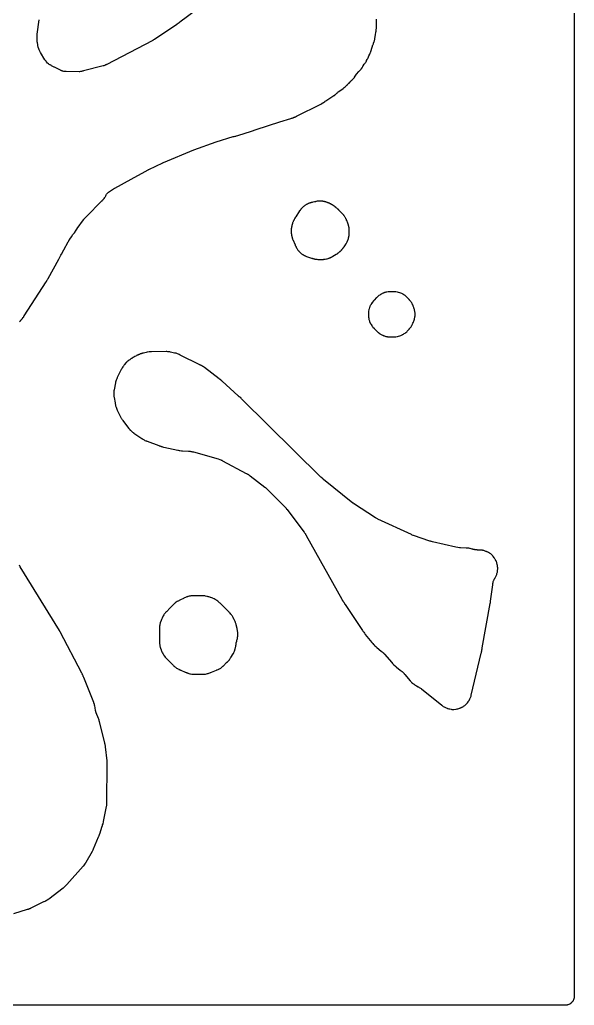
# Model space of a CAD drawing. Header units: millimetres. Extents: x 0 to 300, y 0 to 300.
# Drawn here: x 225 to 300.1, y -0.1 to 133.3 of the extents above; entities that cross this region are included whole.
import ezdxf

# ---------------------------------------------------------------- set-up
doc = ezdxf.new("R2010")
doc.units = ezdxf.units.MM
doc.layers.add('CUT', color=7, linetype='CONTINUOUS')

msp = doc.modelspace()

# ---------------------------------------------------------------- linework, layer by layer
at = {"layer": 'CUT'}
for points in [[(300.08, 298.84), (300.08, 1.15), (300.08, 1.14), (300.07, 1.01), (300.07, 0.99), (300.06, 0.97), (300.05, 0.91), (300.05, 0.89), (300.05, 0.88), (300.04, 0.83), (300.03, 0.8), (300.03, 0.79), (300.02, 0.78), (299.98, 0.67), (299.93, 0.56), (299.92, 0.54), (299.88, 0.46), (299.87, 0.46), (299.83, 0.41), (299.82, 0.39), (299.81, 0.37), (299.8, 0.36), (299.77, 0.33), (299.72, 0.28), (299.67, 0.23), (299.64, 0.2), (299.63, 0.19), (299.61, 0.18), (299.59, 0.17), (299.54, 0.13), (299.54, 0.12), (299.46, 0.08), (299.44, 0.07), (299.33, 0.02), (299.22, -0.02), (299.21, -0.03), (299.2, -0.03), (299.17, -0.04), (299.12, -0.05), (299.11, -0.05), (299.09, -0.05), (299.03, -0.06), (299.01, -0.07), (298.99, -0.07), (298.86, -0.08), (298.85, -0.08), (1.15, -0.08)], [(250.17, 135.56), (246.71, 132.96), (246.61, 132.89), (246.59, 132.87), (246.55, 132.84), (246.54, 132.83), (246.51, 132.81), (246.48, 132.79), (246.47, 132.79), (246.36, 132.71), (246.3, 132.66), (243.28, 130.63), (243.15, 130.56), (243.11, 130.53), (243.07, 130.51), (243.05, 130.5), (242.94, 130.44), (242.94, 130.43), (236.81, 127.24), (236.78, 127.22), (236.74, 127.2), (236.71, 127.19), (236.54, 127.11), (236.49, 127.09), (236.43, 127.07), (236.32, 127.04), (236.31, 127.04), (233.66, 126.36), (233.58, 126.34), (233.56, 126.34), (233.49, 126.32), (233.38, 126.29), (233.26, 126.27), (233.12, 126.26), (233.1, 126.26), (231.33, 126.27), (231.32, 126.27), (231.29, 126.27), (231.27, 126.27), (231.15, 126.28), (231.14, 126.28), (231.12, 126.28), (231.05, 126.29), (231.03, 126.29), (231, 126.3), (230.99, 126.3), (230.89, 126.32), (230.86, 126.33), (230.85, 126.33), (230.84, 126.34), (230.83, 126.34), (230.82, 126.34), (230.79, 126.35), (230.77, 126.36), (230.75, 126.37), (230.72, 126.38), (230.71, 126.38), (230.67, 126.4), (230.64, 126.41), (230.61, 126.43), (230.56, 126.45), (230.55, 126.46), (229.74, 126.87), (229.71, 126.88), (229.6, 126.94), (229.35, 127.07), (229.32, 127.09), (229.28, 127.12), (229.23, 127.14), (229.15, 127.19), (229.1, 127.21), (229.03, 127.25), (228.92, 127.33), (228.8, 127.43), (228.8, 127.44), (228.67, 127.59), (228.66, 127.6), (228.63, 127.64), (228.62, 127.65), (228.61, 127.67), (228.44, 127.89), (227.87, 128.84), (227.85, 128.88), (227.82, 128.93), (227.82, 128.94), (227.77, 129.02), (227.71, 129.12), (227.67, 129.23), (227.62, 129.35), (227.61, 129.38), (227.57, 129.45), (227.57, 129.46), (227.57, 129.47), (227.56, 129.49), (227.56, 129.5), (227.54, 129.55), (227.54, 129.56), (227.54, 129.57), (227.53, 129.62), (227.5, 129.72), (227.49, 129.73), (227.49, 129.74), (227.47, 129.9), (227.43, 130.2), (227.43, 130.23), (227.41, 130.28), (227.41, 130.29), (227.41, 130.3), (227.41, 130.31), (227.4, 130.5), (227.4, 130.54), (227.4, 130.56), (227.4, 130.57), (227.41, 131.16), (227.41, 131.18), (227.41, 131.2), (227.41, 131.22), (227.41, 131.24), (227.41, 131.26), (227.42, 131.32), (227.68, 133.3)], [(224.99, 92.39), (225.09, 92.51), (225.11, 92.53), (225.12, 92.54), (225.13, 92.55), (225.17, 92.6), (225.18, 92.61), (225.19, 92.62), (225.2, 92.63), (225.21, 92.65), (225.22, 92.65), (225.23, 92.67), (225.24, 92.68), (225.25, 92.69), (225.27, 92.71), (225.28, 92.73), (225.31, 92.76), (225.35, 92.8), (225.42, 92.89), (225.42, 92.9), (225.42, 92.91), (225.43, 92.92), (225.44, 92.93), (225.45, 92.93), (225.46, 92.95), (225.47, 92.97), (225.48, 92.98), (225.49, 92.99), (225.5, 93.01), (225.51, 93.02), (225.51, 93.03), (225.53, 93.05), (225.58, 93.11), (225.58, 93.12), (225.59, 93.14), (225.6, 93.15), (225.61, 93.17), (225.63, 93.2), (225.64, 93.21), (225.64, 93.22), (225.65, 93.24), (228.61, 97.81), (228.62, 97.82), (228.63, 97.83), (228.65, 97.86), (228.7, 97.94), (228.73, 98), (228.75, 98.04), (228.77, 98.07), (228.81, 98.14), (228.82, 98.16), (228.83, 98.17), (228.85, 98.21), (228.88, 98.26), (230.33, 100.91), (230.62, 101.45), (230.69, 101.58), (231.01, 102.17), (231.6, 103.24), (231.62, 103.27), (231.64, 103.3), (231.66, 103.34), (231.67, 103.36), (231.68, 103.37), (231.68, 103.38), (231.69, 103.39), (231.7, 103.41), (231.71, 103.42), (231.72, 103.43), (231.72, 103.44), (231.73, 103.45), (231.73, 103.46), (231.73, 103.47), (231.75, 103.5), (231.76, 103.51), (231.76, 103.52), (231.77, 103.53), (231.78, 103.54), (231.79, 103.55), (231.79, 103.56), (231.8, 103.56), (231.8, 103.57), (231.8, 103.58), (231.81, 103.59), (231.83, 103.62), (232.04, 103.92), (232.25, 104.21), (232.44, 104.47), (232.68, 104.81), (232.77, 104.94), (232.78, 104.95), (232.79, 104.97), (232.8, 104.99), (232.82, 105.02), (232.83, 105.03), (233.69, 106.23), (233.71, 106.26), (233.71, 106.27), (233.71, 106.28), (233.72, 106.29), (233.76, 106.33), (233.77, 106.35), (233.78, 106.36), (233.82, 106.4), (233.83, 106.42), (233.84, 106.43), (233.86, 106.45), (233.88, 106.48), (233.93, 106.53), (233.94, 106.54), (233.98, 106.59), (234.01, 106.63), (236.15, 108.77), (236.18, 108.8), (236.19, 108.81), (236.22, 108.84), (236.23, 108.85), (236.24, 108.86), (236.24, 108.87), (236.26, 108.89), (236.28, 108.91), (236.3, 108.93), (236.31, 108.94), (236.34, 108.97), (236.34, 108.98), (236.35, 108.99), (236.4, 109.04), (236.42, 109.07), (236.46, 109.11), (236.54, 109.22), (236.56, 109.25), (236.6, 109.31), (236.61, 109.32), (236.63, 109.36), (236.64, 109.39), (236.68, 109.46), (236.76, 109.62), (236.8, 109.69), (236.87, 109.77), (236.97, 109.88), (237.05, 109.96), (237.17, 110.04), (237.85, 110.48), (237.88, 110.5), (237.9, 110.51), (237.92, 110.52), (240.1, 111.72), (242.02, 112.77), (242.43, 112.99), (242.44, 113), (242.46, 113.01), (242.5, 113.03), (244.4, 113.93), (244.47, 113.96), (244.49, 113.97), (244.5, 113.97), (248.6, 115.68), (251.61, 116.77), (253.92, 117.49), (254.04, 117.51), (254.05, 117.51), (254.06, 117.51), (254.2, 117.53), (254.29, 117.55), (254.39, 117.57), (254.54, 117.62), (254.55, 117.62), (254.56, 117.63), (256.4, 118.22), (257.02, 118.42), (260.25, 119.46), (261.74, 119.93), (261.8, 119.96), (261.88, 119.99), (261.89, 119.99), (261.98, 120.02), (262, 120.03), (262.03, 120.04), (262.04, 120.04), (262.05, 120.05), (262.08, 120.06), (262.11, 120.07), (262.14, 120.08), (262.15, 120.08), (262.16, 120.09), (262.17, 120.09), (262.21, 120.1), (262.27, 120.13), (262.28, 120.14), (262.31, 120.15), (262.32, 120.15), (262.36, 120.17), (262.47, 120.23), (262.49, 120.24), (265.78, 121.88), (265.9, 121.94), (265.98, 122), (265.99, 122), (266, 122.01), (266.02, 122.02), (266.03, 122.03), (266.04, 122.03), (266.05, 122.03), (266.05, 122.04), (266.06, 122.04), (266.08, 122.05), (266.09, 122.06), (266.11, 122.07), (266.13, 122.08), (266.14, 122.09), (266.15, 122.09), (266.18, 122.11), (266.19, 122.12), (266.21, 122.13), (266.22, 122.14), (266.23, 122.14), (266.25, 122.16), (266.29, 122.18), (266.3, 122.19), (266.32, 122.2), (266.32, 122.21), (266.33, 122.21), (266.36, 122.23), (266.37, 122.24), (266.38, 122.25), (266.39, 122.26), (266.44, 122.3), (267.55, 123.03), (267.59, 123.06), (267.71, 123.15), (267.73, 123.16), (267.74, 123.17), (267.81, 123.23), (267.82, 123.23), (267.88, 123.29), (267.89, 123.3), (267.9, 123.31), (267.91, 123.31), (267.94, 123.34), (267.97, 123.37), (267.98, 123.38), (268.05, 123.44), (268.14, 123.52), (268.15, 123.53), (268.17, 123.55), (268.21, 123.58), (268.81, 124), (268.86, 124.04), (268.88, 124.06), (268.9, 124.07), (268.93, 124.09), (268.95, 124.11), (269.03, 124.17), (269.13, 124.25), (269.14, 124.26), (269.15, 124.27), (269.16, 124.28), (269.17, 124.3), (269.19, 124.31), (269.2, 124.33), (269.22, 124.34), (269.28, 124.4), (269.33, 124.46), (269.34, 124.47), (269.34, 124.48), (269.36, 124.5), (269.38, 124.52), (269.39, 124.53), (269.42, 124.55), (269.46, 124.58), (269.55, 124.65), (269.63, 124.73), (269.73, 124.84), (269.76, 124.88), (269.79, 124.91), (269.79, 124.92), (269.8, 124.93), (269.82, 124.95), (269.83, 124.96), (269.84, 124.97), (269.84, 124.98), (269.85, 124.99), (269.88, 125.02), (269.9, 125.04), (269.91, 125.05), (269.95, 125.08), (269.98, 125.11), (270.05, 125.17), (270.06, 125.18), (270.07, 125.19), (270.08, 125.2), (270.18, 125.31), (270.32, 125.49), (270.33, 125.51), (270.63, 125.91), (270.93, 126.27), (270.98, 126.34), (271.01, 126.37), (271.03, 126.39), (271.05, 126.41), (271.07, 126.43), (271.1, 126.46), (271.17, 126.53), (271.23, 126.61), (271.25, 126.64), (271.26, 126.65), (271.27, 126.67), (271.29, 126.7), (271.32, 126.73), (271.37, 126.8), (271.4, 126.86), (271.41, 126.87), (271.42, 126.88), (271.43, 126.89), (271.47, 126.96), (271.49, 126.99), (271.5, 127.01), (271.5, 127.02), (271.51, 127.04), (271.52, 127.06), (271.66, 127.29), (271.69, 127.33), (271.71, 127.35), (271.72, 127.36), (271.74, 127.39), (271.79, 127.44), (271.82, 127.49), (271.87, 127.56), (271.9, 127.61), (271.91, 127.63), (271.95, 127.7), (271.98, 127.76), (272.05, 127.9), (272.07, 127.93), (272.11, 128), (272.13, 128.03), (272.16, 128.1), (272.18, 128.13), (272.18, 128.14), (272.2, 128.18), (272.21, 128.2), (272.22, 128.23), (272.23, 128.25), (272.23, 128.26), (272.24, 128.29), (272.25, 128.3), (272.26, 128.34), (272.27, 128.35), (272.28, 128.37), (272.28, 128.38), (272.29, 128.4), (272.29, 128.41), (272.3, 128.42), (272.3, 128.43), (272.32, 128.47), (272.33, 128.48), (272.4, 128.62), (272.45, 128.73), (272.52, 128.91), (272.53, 128.96), (272.57, 129.04), (272.59, 129.1), (272.59, 129.11), (272.84, 129.88), (272.87, 129.96), (272.89, 130.02), (272.9, 130.05), (272.9, 130.07), (272.91, 130.1), (272.92, 130.14), (272.93, 130.15), (272.94, 130.17), (272.94, 130.18), (272.94, 130.19), (272.95, 130.21), (272.96, 130.24), (272.97, 130.28), (272.98, 130.31), (272.99, 130.33), (273, 130.35), (273.01, 130.37), (273.03, 130.43), (273.03, 130.45), (273.06, 130.53), (273.08, 130.64), (273.09, 130.7), (273.18, 131.28), (273.23, 131.56), (273.24, 131.59), (273.24, 131.62), (273.26, 131.73), (273.27, 131.79), (273.28, 131.83), (273.28, 131.86), (273.28, 131.89), (273.28, 131.93), (273.28, 131.94), (273.29, 131.96), (273.29, 132), (273.29, 132.01), (273.29, 132.03), (273.31, 132.13), (273.32, 132.22), (273.32, 132.31), (273.32, 132.38), (273.33, 132.51), (273.33, 132.61), (273.32, 133.03), (273.32, 133.05), (273.33, 133.2), (273.33, 133.35)], [(224.26, 12.32), (226.1, 12.92), (226.16, 12.94), (226.2, 12.95), (226.21, 12.95), (226.24, 12.96), (226.27, 12.97), (226.31, 12.98), (226.36, 13), (226.38, 13.01), (226.42, 13.03), (226.43, 13.03), (226.44, 13.04), (226.46, 13.05), (226.52, 13.07), (226.54, 13.08), (226.57, 13.09), (226.67, 13.14), (228.32, 13.96), (228.37, 13.97), (228.5, 14.03), (228.54, 14.05), (228.56, 14.06), (228.57, 14.07), (228.59, 14.08), (228.62, 14.09), (228.64, 14.1), (228.67, 14.12), (228.68, 14.13), (228.72, 14.15), (228.74, 14.16), (228.75, 14.17), (228.83, 14.22), (228.85, 14.24), (228.87, 14.25), (228.88, 14.25), (228.95, 14.31), (228.97, 14.32), (230.92, 15.82), (230.93, 15.83), (231, 15.88), (231.01, 15.88), (231.05, 15.91), (231.18, 16.02), (231.3, 16.14), (231.34, 16.19), (231.35, 16.2), (231.43, 16.28), (233.63, 18.74), (233.7, 18.81), (233.89, 19.06), (233.88, 19.06), (233.95, 19.15), (234, 19.24), (234.01, 19.26), (234.02, 19.28), (234.03, 19.3), (234.89, 20.79), (234.92, 20.85), (234.93, 20.87), (234.97, 20.96), (234.98, 20.99), (235.02, 21.07), (235.04, 21.1), (235.71, 22.71), (235.75, 22.8), (235.77, 22.85), (235.78, 22.88), (235.81, 22.96), (235.83, 23), (235.84, 23.03), (235.85, 23.06), (235.88, 23.14), (236.21, 24.14), (236.22, 24.17), (236.23, 24.22), (236.26, 24.33), (236.31, 24.46), (236.32, 24.48), (236.33, 24.51), (236.37, 24.68), (236.39, 24.78), (236.79, 26.82), (236.8, 26.84), (236.8, 26.86), (236.82, 26.95), (236.84, 27.09), (236.85, 27.26), (236.85, 27.4), (236.88, 32.56), (236.88, 32.57), (236.88, 32.79), (236.87, 32.96), (236.86, 33.01), (236.64, 34.9), (236.63, 35.01), (236.62, 35.12), (236.6, 35.2), (236.59, 35.23), (236.57, 35.36), (236.55, 35.44), (235.84, 38.26), (235.82, 38.33), (235.82, 38.35), (235.81, 38.37), (235.8, 38.41), (235.79, 38.44), (235.77, 38.5), (235.77, 38.51), (235.74, 38.62), (235.71, 38.72), (235.4, 39.49), (235.39, 39.52), (235.38, 39.55), (235.37, 39.55), (235.36, 39.58), (235.33, 39.7), (235.31, 39.8), (235.29, 39.87), (235.29, 39.88), (235.29, 39.91), (235.28, 39.92), (235.25, 40.07), (235.25, 40.1), (235.24, 40.18), (235.23, 40.2), (235.23, 40.24), (235.2, 40.41), (235.18, 40.52), (235.15, 40.62), (235.11, 40.74), (235.08, 40.81), (235.06, 40.88), (233.71, 44.29), (233.68, 44.35), (233.64, 44.43), (233.61, 44.51), (233.57, 44.6), (233.56, 44.62), (233.55, 44.65), (233.5, 44.77), (233.49, 44.78), (233.48, 44.8), (233.47, 44.82), (233.44, 44.88), (230.52, 50.48), (230.5, 50.51), (230.49, 50.52), (230.47, 50.56), (230.44, 50.62), (230.43, 50.63), (230.42, 50.65), (225.12, 59.26), (225.12, 59.27), (225.09, 59.32), (225.07, 59.35), (225.06, 59.36), (225, 59.46)]]:
    msp.add_lwpolyline(points, dxfattribs=at)
for points in [[(261.86, 103.98), (261.87, 103.94), (261.88, 103.89), (261.89, 103.86), (261.9, 103.85), (261.92, 103.78), (261.92, 103.77), (261.92, 103.76), (261.92, 103.75), (261.94, 103.69), (261.95, 103.67), (261.97, 103.61), (261.99, 103.56), (261.99, 103.55), (262.29, 102.83), (262.33, 102.75), (262.33, 102.74), (262.35, 102.71), (262.36, 102.7), (262.37, 102.67), (262.38, 102.64), (262.45, 102.5), (262.45, 102.49), (262.49, 102.42), (262.51, 102.39), (262.51, 102.38), (262.53, 102.36), (262.54, 102.35), (262.55, 102.33), (262.56, 102.31), (262.58, 102.27), (262.61, 102.22), (262.68, 102.12), (262.74, 102.06), (262.76, 102.03), (262.77, 102.02), (262.78, 102.02), (262.79, 102.01), (262.82, 101.97), (262.85, 101.95), (262.91, 101.88), (262.91, 101.87), (262.95, 101.83), (262.98, 101.8), (263, 101.78), (263.09, 101.7), (263.18, 101.63), (263.27, 101.57), (263.32, 101.54), (263.34, 101.53), (263.36, 101.52), (263.38, 101.51), (263.39, 101.5), (263.41, 101.48), (263.42, 101.48), (263.54, 101.41), (263.59, 101.39), (263.6, 101.39), (263.62, 101.38), (263.63, 101.37), (263.65, 101.36), (263.68, 101.35), (263.74, 101.32), (263.86, 101.27), (264.37, 101.08), (264.53, 101.03), (264.58, 101.02), (264.59, 101.02), (264.6, 101.02), (264.63, 101.01), (264.65, 101), (264.67, 100.99), (264.71, 100.98), (264.75, 100.97), (264.86, 100.93), (264.94, 100.92), (264.97, 100.91), (265.08, 100.89), (265.21, 100.88), (265.22, 100.88), (265.23, 100.88), (265.4, 100.87), (265.46, 100.87), (265.47, 100.87), (265.98, 100.87), (266.04, 100.87), (266.14, 100.87), (266.21, 100.88), (266.26, 100.88), (266.34, 100.89), (266.39, 100.9), (266.57, 100.93), (266.6, 100.94), (266.62, 100.94), (266.62, 100.95), (266.63, 100.95), (266.65, 100.95), (266.77, 100.98), (266.88, 101.02), (266.92, 101.04), (266.93, 101.05), (266.95, 101.06), (266.98, 101.07), (267.01, 101.08), (267.04, 101.09), (267.1, 101.12), (267.12, 101.13), (267.18, 101.16), (267.22, 101.18), (267.24, 101.19), (267.25, 101.2), (267.27, 101.21), (267.28, 101.22), (267.3, 101.23), (267.33, 101.25), (267.36, 101.26), (267.41, 101.28), (267.88, 101.56), (267.91, 101.57), (267.99, 101.62), (268.07, 101.68), (268.1, 101.7), (268.11, 101.71), (268.13, 101.72), (268.15, 101.74), (268.24, 101.81), (268.31, 101.87), (268.32, 101.88), (268.35, 101.91), (268.4, 101.95), (268.42, 101.97), (268.43, 101.97), (268.44, 101.98), (268.46, 102), (268.5, 102.04), (268.53, 102.06), (268.55, 102.08), (268.57, 102.12), (268.58, 102.13), (268.59, 102.14), (268.6, 102.15), (268.63, 102.18), (268.65, 102.2), (268.65, 102.21), (268.66, 102.22), (268.68, 102.24), (268.71, 102.27), (268.75, 102.33), (268.78, 102.36), (268.8, 102.39), (268.81, 102.4), (268.82, 102.42), (268.88, 102.49), (268.89, 102.5), (268.89, 102.51), (268.9, 102.52), (268.91, 102.53), (268.95, 102.58), (269.13, 102.85), (269.15, 102.88), (269.19, 102.95), (269.26, 103.07), (269.29, 103.13), (269.29, 103.14), (269.3, 103.16), (269.31, 103.17), (269.33, 103.22), (269.34, 103.24), (269.34, 103.25), (269.35, 103.26), (269.36, 103.27), (269.37, 103.29), (269.39, 103.34), (269.45, 103.47), (269.46, 103.52), (269.48, 103.57), (269.51, 103.66), (269.51, 103.67), (269.52, 103.69), (269.53, 103.75), (269.55, 103.81), (269.55, 103.83), (269.55, 103.84), (269.56, 103.85), (269.56, 103.87), (269.56, 103.89), (269.56, 103.9), (269.57, 103.91), (269.57, 103.92), (269.57, 103.93), (269.58, 103.94), (269.61, 104.09), (269.61, 104.1), (269.62, 104.21), (269.62, 104.22), (269.62, 104.23), (269.62, 104.28), (269.63, 104.31), (269.63, 104.32), (269.63, 104.33), (269.63, 104.36), (269.63, 104.39), (269.63, 104.45), (269.64, 104.47), (269.64, 104.48), (269.64, 104.51), (269.64, 104.52), (269.64, 104.55), (269.64, 104.64), (269.64, 104.68), (269.64, 104.74), (269.64, 104.81), (269.63, 104.98), (269.61, 105.14), (269.6, 105.19), (269.59, 105.24), (269.59, 105.25), (269.58, 105.29), (269.57, 105.3), (269.57, 105.31), (269.57, 105.32), (269.57, 105.33), (269.56, 105.37), (269.55, 105.41), (269.54, 105.43), (269.54, 105.44), (269.52, 105.52), (269.5, 105.58), (269.48, 105.66), (269.46, 105.7), (269.43, 105.78), (269.29, 106.11), (269.28, 106.14), (269.27, 106.15), (269.26, 106.17), (269.26, 106.18), (269.26, 106.19), (269.25, 106.21), (269.25, 106.22), (269.24, 106.24), (269.2, 106.32), (269.19, 106.33), (269.17, 106.38), (269.12, 106.48), (269.12, 106.49), (269.09, 106.54), (269.08, 106.55), (269.05, 106.6), (269.04, 106.62), (269.03, 106.64), (268.99, 106.7), (268.97, 106.73), (268.95, 106.76), (268.93, 106.78), (268.91, 106.8), (268.91, 106.81), (268.88, 106.85), (268.84, 106.9), (268.81, 106.93), (268.8, 106.94), (268.73, 107.02), (268.69, 107.06), (268.27, 107.49), (268.25, 107.51), (268.22, 107.54), (268.2, 107.56), (268.19, 107.57), (268.18, 107.58), (268.18, 107.59), (268.17, 107.6), (268.16, 107.61), (268.14, 107.63), (268.13, 107.64), (268.12, 107.64), (268.05, 107.7), (268.04, 107.72), (268.03, 107.72), (267.95, 107.79), (267.94, 107.8), (267.93, 107.81), (267.88, 107.85), (267.87, 107.86), (267.86, 107.86), (267.84, 107.87), (267.84, 107.88), (267.83, 107.89), (267.82, 107.89), (267.81, 107.9), (267.8, 107.9), (267.79, 107.91), (267.78, 107.92), (267.77, 107.93), (267.76, 107.94), (267.75, 107.94), (267.73, 107.95), (267.72, 107.96), (267.71, 107.97), (267.33, 108.23), (267.32, 108.23), (267.29, 108.25), (267.28, 108.26), (267.27, 108.27), (267.24, 108.29), (267.23, 108.29), (267.22, 108.3), (267.2, 108.31), (267.17, 108.33), (267.16, 108.33), (267.14, 108.34), (267.13, 108.35), (267.12, 108.36), (267.09, 108.38), (267.05, 108.4), (267.04, 108.4), (266.94, 108.45), (266.93, 108.45), (266.89, 108.47), (266.88, 108.48), (266.84, 108.5), (266.83, 108.5), (266.82, 108.5), (266.79, 108.51), (266.73, 108.53), (266.69, 108.55), (266.68, 108.55), (266.66, 108.56), (266.65, 108.57), (266.64, 108.57), (266.62, 108.57), (266.57, 108.59), (266.56, 108.6), (266.53, 108.61), (266.52, 108.61), (266.49, 108.62), (266.48, 108.62), (266.47, 108.62), (266.44, 108.63), (266.43, 108.63), (266.39, 108.65), (266.33, 108.66), (266.31, 108.67), (266.27, 108.68), (266.1, 108.71), (266.05, 108.72), (266.02, 108.72), (265.97, 108.73), (265.93, 108.73), (265.85, 108.74), (265.76, 108.74), (265.75, 108.74), (265.73, 108.74), (265.7, 108.74), (265.66, 108.74), (265.61, 108.74), (265.6, 108.74), (265.47, 108.74), (265.44, 108.73), (265.43, 108.73), (265.42, 108.73), (265.41, 108.73), (265.4, 108.73), (265.38, 108.73), (265.27, 108.72), (265.17, 108.7), (265.15, 108.7), (265.12, 108.69), (265.1, 108.68), (265.05, 108.67), (265.04, 108.67), (265.01, 108.66), (264.99, 108.66), (264.97, 108.66), (264.91, 108.65), (264.7, 108.6), (264.6, 108.57), (264.48, 108.54), (264.45, 108.53), (264.42, 108.52), (264.4, 108.52), (264.33, 108.51), (264.29, 108.49), (264.23, 108.47), (264.21, 108.46), (264.18, 108.45), (264.13, 108.43), (264.12, 108.42), (264.01, 108.38), (263.92, 108.33), (263.88, 108.31), (263.82, 108.28), (263.72, 108.22), (263.63, 108.16), (263.52, 108.08), (263.42, 108), (263.31, 107.9), (263.24, 107.83), (263.17, 107.75), (263.1, 107.66), (263.08, 107.63), (263.08, 107.62), (263.07, 107.61), (263.04, 107.58), (262.99, 107.52), (262.98, 107.49), (262.97, 107.48), (262.92, 107.42), (262.4, 106.61), (262.37, 106.57), (262.33, 106.52), (262.33, 106.51), (262.31, 106.49), (262.29, 106.46), (262.26, 106.4), (262.24, 106.38), (262.16, 106.23), (262.15, 106.22), (262.13, 106.18), (262.13, 106.17), (262.13, 106.16), (262.12, 106.15), (262.11, 106.14), (262.06, 106.05), (262.02, 105.96), (261.99, 105.86), (261.97, 105.81), (261.97, 105.8), (261.97, 105.79), (261.96, 105.76), (261.95, 105.75), (261.93, 105.69), (261.93, 105.68), (261.93, 105.67), (261.92, 105.65), (261.91, 105.63), (261.89, 105.56), (261.88, 105.53), (261.88, 105.51), (261.85, 105.39), (261.84, 105.33), (261.83, 105.3), (261.82, 105.27), (261.8, 105.12), (261.79, 105.02), (261.79, 104.99), (261.79, 104.97), (261.79, 104.93), (261.79, 104.88), (261.79, 104.87), (261.78, 104.85), (261.78, 104.82), (261.78, 104.75), (261.78, 104.69), (261.78, 104.63), (261.79, 104.61), (261.79, 104.59), (261.79, 104.56), (261.79, 104.54), (261.79, 104.48), (261.79, 104.46), (261.79, 104.35), (261.8, 104.33), (261.81, 104.27), (261.81, 104.25), (261.81, 104.23), (261.81, 104.22), (261.83, 104.09), (261.83, 104.08), (261.84, 104.07), (261.85, 104.03), (261.85, 104.01), (261.85, 104), (261.85, 103.99)], [(272.27, 92.87), (272.28, 92.87), (272.28, 92.84), (272.3, 92.73), (272.34, 92.62), (272.36, 92.57), (272.37, 92.53), (272.38, 92.5), (272.39, 92.45), (272.43, 92.34), (272.47, 92.26), (272.48, 92.23), (272.51, 92.19), (272.51, 92.18), (272.52, 92.16), (272.54, 92.13), (272.58, 92.05), (272.68, 91.9), (272.69, 91.88), (272.7, 91.87), (272.76, 91.79), (272.83, 91.7), (272.98, 91.54), (273.01, 91.51), (273.06, 91.47), (273.39, 91.12), (273.5, 91.02), (273.51, 91.02), (273.55, 90.98), (273.58, 90.95), (273.66, 90.89), (273.8, 90.79), (273.88, 90.74), (273.96, 90.7), (274.04, 90.66), (274.12, 90.62), (274.17, 90.6), (274.19, 90.59), (274.21, 90.58), (274.26, 90.56), (274.31, 90.54), (274.39, 90.51), (274.49, 90.47), (274.6, 90.44), (274.72, 90.42), (274.76, 90.41), (274.77, 90.41), (274.78, 90.41), (274.82, 90.4), (274.96, 90.37), (275.11, 90.36), (275.72, 90.36), (275.82, 90.36), (275.92, 90.38), (276.1, 90.41), (276.17, 90.42), (276.3, 90.45), (276.46, 90.5), (276.59, 90.55), (276.7, 90.6), (276.8, 90.65), (276.84, 90.68), (276.85, 90.68), (276.88, 90.7), (276.97, 90.75), (277.08, 90.82), (277.19, 90.9), (277.29, 90.98), (277.4, 91.08), (277.47, 91.15), (277.72, 91.43), (277.74, 91.44), (277.76, 91.46), (277.8, 91.5), (277.81, 91.52), (277.83, 91.54), (277.84, 91.55), (277.88, 91.6), (277.92, 91.65), (277.96, 91.7), (278, 91.75), (278.05, 91.84), (278.06, 91.86), (278.07, 91.88), (278.1, 91.93), (278.13, 92), (278.17, 92.08), (278.2, 92.13), (278.24, 92.21), (278.25, 92.23), (278.31, 92.35), (278.32, 92.39), (278.33, 92.43), (278.37, 92.51), (278.41, 92.62), (278.45, 92.76), (278.48, 92.89), (278.5, 92.99), (278.51, 93.07), (278.52, 93.13), (278.53, 93.2), (278.54, 93.33), (278.54, 93.39), (278.54, 93.49), (278.53, 93.61), (278.52, 93.73), (278.52, 93.75), (278.5, 93.85), (278.48, 93.96), (278.45, 94.05), (278.44, 94.08), (278.43, 94.15), (278.38, 94.29), (278.36, 94.35), (278.33, 94.46), (278.29, 94.53), (278.28, 94.57), (278.28, 94.59), (278.22, 94.71), (278.21, 94.73), (278.2, 94.76), (278.17, 94.81), (278.15, 94.86), (278.09, 94.95), (278.08, 94.97), (278.08, 94.98), (278.03, 95.06), (277.95, 95.18), (277.88, 95.27), (277.8, 95.36), (277.78, 95.38), (277.74, 95.42), (277.73, 95.43), (277.71, 95.45), (277.68, 95.49), (277.47, 95.71), (277.42, 95.76), (277.28, 95.89), (277.19, 95.96), (277.1, 96.03), (277.06, 96.05), (277, 96.08), (276.9, 96.15), (276.84, 96.18), (276.75, 96.23), (276.6, 96.3), (276.47, 96.35), (276.31, 96.4), (276.18, 96.43), (276.11, 96.44), (275.93, 96.47), (275.83, 96.49), (275.73, 96.49), (275.1, 96.49), (274.99, 96.48), (274.88, 96.47), (274.7, 96.43), (274.69, 96.43), (274.65, 96.43), (274.59, 96.42), (274.48, 96.39), (274.38, 96.36), (274.37, 96.35), (274.34, 96.34), (274.33, 96.34), (274.29, 96.32), (274.27, 96.31), (274.25, 96.3), (274.21, 96.29), (274.1, 96.24), (274.05, 96.21), (274.04, 96.21), (273.98, 96.17), (273.95, 96.16), (273.85, 96.1), (273.76, 96.04), (273.65, 95.96), (273.54, 95.87), (273.41, 95.75), (273.4, 95.74), (273.3, 95.65), (273.29, 95.64), (273.06, 95.41), (273.02, 95.36), (273, 95.34), (272.97, 95.31), (272.94, 95.27), (272.93, 95.26), (272.77, 95.07), (272.68, 94.96), (272.66, 94.93), (272.63, 94.87), (272.61, 94.84), (272.59, 94.8), (272.58, 94.78), (272.52, 94.69), (272.47, 94.6), (272.43, 94.51), (272.41, 94.46), (272.38, 94.37), (272.31, 94.15), (272.29, 94.08), (272.28, 94.04), (272.25, 93.87), (272.23, 93.67), (272.22, 93.55), (272.22, 93.32), (272.23, 93.2), (272.24, 93.1), (272.25, 93.02), (272.26, 92.96), (272.27, 92.93), (272.27, 92.91), (272.27, 92.89)], [(237.95, 81.43), (237.95, 81.38), (237.96, 81.35), (237.96, 81.32), (237.99, 81.21), (238, 81.19), (238, 81.18), (238, 81.17), (238.02, 81.08), (238.02, 81.06), (238.04, 80.97), (238.08, 80.87), (238.13, 80.73), (238.13, 80.72), (238.14, 80.69), (238.16, 80.62), (238.19, 80.56), (238.22, 80.5), (238.24, 80.46), (238.24, 80.45), (238.74, 79.45), (238.78, 79.37), (238.79, 79.36), (238.8, 79.34), (238.86, 79.24), (238.93, 79.13), (238.98, 79.05), (239.07, 78.93), (239.09, 78.91), (239.81, 77.99), (239.85, 77.94), (239.88, 77.9), (239.91, 77.86), (239.94, 77.84), (239.96, 77.81), (239.99, 77.79), (240, 77.77), (240.01, 77.76), (240.04, 77.73), (240.2, 77.58), (240.32, 77.48), (240.39, 77.43), (240.41, 77.42), (240.43, 77.41), (240.45, 77.39), (240.47, 77.38), (240.49, 77.36), (241.57, 76.62), (241.61, 76.6), (241.67, 76.56), (241.69, 76.55), (241.88, 76.43), (241.99, 76.36), (242.11, 76.31), (242.18, 76.29), (242.19, 76.29), (242.21, 76.29), (242.23, 76.28), (242.25, 76.27), (242.27, 76.26), (243.85, 75.67), (243.88, 75.66), (243.93, 75.64), (243.95, 75.63), (243.96, 75.62), (243.99, 75.61), (244.07, 75.58), (244.08, 75.58), (244.1, 75.57), (244.12, 75.57), (244.19, 75.55), (244.2, 75.55), (244.22, 75.54), (244.23, 75.54), (244.24, 75.54), (244.26, 75.53), (244.29, 75.52), (244.37, 75.5), (244.38, 75.49), (244.51, 75.46), (244.54, 75.46), (246.43, 75.05), (246.49, 75.03), (246.6, 75), (246.72, 74.99), (246.93, 74.97), (247.04, 74.96), (247.05, 74.96), (247.87, 74.91), (247.94, 74.91), (247.95, 74.91), (248.05, 74.91), (248.09, 74.9), (248.21, 74.88), (248.31, 74.87), (248.42, 74.84), (248.51, 74.82), (248.56, 74.81), (251.9, 73.86), (252.1, 73.8), (252.12, 73.79), (252.13, 73.79), (252.25, 73.73), (252.31, 73.71), (252.37, 73.69), (252.38, 73.68), (252.39, 73.68), (252.48, 73.62), (255.7, 71.89), (255.71, 71.89), (255.73, 71.88), (255.81, 71.84), (255.84, 71.82), (255.86, 71.81), (255.89, 71.79), (255.9, 71.79), (255.91, 71.78), (255.98, 71.74), (256.03, 71.7), (256.06, 71.68), (256.07, 71.68), (256.1, 71.65), (256.13, 71.63), (256.22, 71.57), (258.2, 70.05), (258.28, 69.98), (258.33, 69.93), (258.35, 69.92), (258.38, 69.89), (258.39, 69.88), (258.44, 69.84), (258.49, 69.79), (258.51, 69.78), (258.54, 69.76), (258.55, 69.74), (258.58, 69.72), (260.81, 67.48), (260.87, 67.42), (260.9, 67.4), (260.95, 67.35), (260.96, 67.34), (260.99, 67.3), (261.04, 67.23), (261.08, 67.18), (261.09, 67.17), (261.09, 67.16), (261.1, 67.15), (261.11, 67.14), (261.16, 67.08), (261.16, 67.07), (261.18, 67.05), (263.52, 63.95), (263.58, 63.87), (263.59, 63.86), (263.61, 63.83), (263.61, 63.82), (263.69, 63.7), (263.71, 63.67), (263.72, 63.65), (263.73, 63.64), (263.76, 63.58), (263.78, 63.54), (263.79, 63.53), (263.81, 63.48), (268.62, 54.88), (268.63, 54.87), (268.67, 54.8), (268.69, 54.76), (268.72, 54.72), (268.74, 54.68), (268.75, 54.67), (268.76, 54.65), (268.78, 54.62), (268.78, 54.61), (268.82, 54.55), (268.83, 54.54), (268.85, 54.51), (268.86, 54.49), (268.89, 54.46), (268.89, 54.45), (268.92, 54.4), (268.94, 54.38), (268.95, 54.36), (268.97, 54.33), (268.98, 54.3), (268.99, 54.29), (269, 54.28), (269, 54.27), (269.04, 54.2), (269.05, 54.19), (269.07, 54.15), (271.43, 50.62), (271.49, 50.54), (271.53, 50.49), (271.59, 50.41), (271.69, 50.28), (271.74, 50.2), (271.8, 50.12), (272.68, 49.02), (272.73, 48.97), (272.81, 48.88), (272.92, 48.75), (272.98, 48.68), (273.05, 48.62), (273.18, 48.51), (273.22, 48.47), (273.24, 48.45), (273.25, 48.44), (273.27, 48.43), (273.34, 48.36), (273.97, 47.85), (273.98, 47.84), (274, 47.82), (274.05, 47.77), (274.06, 47.77), (274.13, 47.71), (274.15, 47.7), (274.17, 47.68), (274.2, 47.66), (274.2, 47.65), (274.23, 47.63), (274.29, 47.57), (274.3, 47.56), (274.32, 47.54), (274.42, 47.42), (275.39, 46.3), (275.4, 46.29), (275.48, 46.19), (275.56, 46.09), (275.59, 46.06), (275.61, 46.04), (275.63, 46.02), (275.68, 45.98), (275.78, 45.89), (275.79, 45.88), (275.86, 45.82), (275.9, 45.78), (275.92, 45.77), (275.97, 45.73), (275.99, 45.71), (276.01, 45.69), (276.03, 45.68), (276.54, 45.26), (276.63, 45.19), (276.65, 45.18), (276.78, 45.09), (276.86, 45.02), (276.88, 45), (276.9, 44.98), (276.91, 44.97), (277.02, 44.85), (277.02, 44.84), (277.04, 44.82), (277.11, 44.74), (277.13, 44.71), (277.16, 44.68), (277.17, 44.67), (277.89, 43.82), (277.95, 43.76), (277.95, 43.75), (277.99, 43.71), (278, 43.7), (278.02, 43.68), (278.07, 43.62), (278.08, 43.61), (278.11, 43.58), (278.21, 43.5), (278.31, 43.42), (278.41, 43.36), (278.42, 43.35), (278.44, 43.33), (278.53, 43.26), (278.63, 43.2), (278.73, 43.15), (278.74, 43.15), (278.97, 43.01), (278.98, 43), (279.04, 42.97), (279.06, 42.96), (279.08, 42.94), (279.16, 42.9), (279.18, 42.89), (279.19, 42.88), (279.25, 42.85), (279.27, 42.84), (279.34, 42.78), (279.35, 42.78), (279.38, 42.75), (279.4, 42.73), (282.14, 40.53), (282.16, 40.52), (282.17, 40.52), (282.19, 40.5), (282.22, 40.47), (282.27, 40.43), (282.29, 40.42), (282.36, 40.36), (282.46, 40.3), (282.56, 40.25), (282.66, 40.21), (282.73, 40.17), (282.86, 40.12), (282.92, 40.1), (282.97, 40.09), (283.11, 40.05), (283.23, 40.02), (283.4, 39.99), (283.51, 39.97), (283.61, 39.97), (283.69, 39.97), (283.79, 39.97), (284.03, 39.99), (284.03, 40), (284.09, 40), (284.23, 40.03), (284.31, 40.05), (284.45, 40.09), (284.59, 40.15), (284.63, 40.16), (284.64, 40.16), (284.7, 40.18), (284.72, 40.18), (284.77, 40.21), (284.81, 40.22), (284.84, 40.24), (284.88, 40.26), (284.91, 40.27), (285.02, 40.33), (285.08, 40.37), (285.09, 40.38), (285.11, 40.39), (285.17, 40.44), (285.18, 40.44), (285.27, 40.51), (285.36, 40.59), (285.4, 40.64), (285.47, 40.69), (285.54, 40.77), (285.61, 40.85), (285.72, 40.99), (285.78, 41.07), (285.83, 41.15), (285.84, 41.17), (285.85, 41.18), (285.88, 41.24), (285.9, 41.28), (285.91, 41.29), (285.93, 41.33), (285.96, 41.38), (285.96, 41.39), (286.01, 41.49), (286.05, 41.59), (286.09, 41.68), (286.11, 41.77), (286.14, 41.9), (287.49, 47.56), (287.5, 47.59), (287.52, 47.66), (287.53, 47.71), (287.54, 47.76), (287.57, 47.91), (287.58, 47.98), (287.58, 47.99), (287.59, 48.05), (287.6, 48.09), (287.6, 48.11), (287.6, 48.12), (287.61, 48.17), (287.62, 48.24), (287.63, 48.27), (287.63, 48.3), (288.71, 54.31), (288.74, 54.45), (288.74, 54.5), (288.75, 54.53), (288.75, 54.56), (288.75, 54.58), (288.76, 54.61), (289.04, 56.84), (289.06, 56.89), (289.07, 56.94), (289.07, 56.98), (289.08, 57.04), (289.09, 57.07), (289.1, 57.14), (289.1, 57.17), (289.12, 57.25), (289.15, 57.34), (289.19, 57.44), (289.2, 57.45), (289.2, 57.46), (289.21, 57.47), (289.23, 57.51), (289.26, 57.56), (289.26, 57.57), (289.3, 57.63), (289.34, 57.7), (289.34, 57.71), (289.36, 57.74), (289.37, 57.76), (289.38, 57.77), (289.44, 57.87), (289.48, 57.97), (289.54, 58.11), (289.58, 58.2), (289.6, 58.29), (289.61, 58.33), (289.62, 58.34), (289.67, 58.55), (289.69, 58.64), (289.7, 58.74), (289.72, 59), (289.72, 59.09), (289.72, 59.1), (289.71, 59.25), (289.69, 59.33), (289.7, 59.33), (289.67, 59.49), (289.67, 59.52), (289.66, 59.52), (289.64, 59.63), (289.62, 59.71), (289.59, 59.83), (289.55, 59.94), (289.49, 60.07), (289.48, 60.08), (289.47, 60.1), (289.46, 60.12), (289.46, 60.13), (289.44, 60.17), (289.42, 60.2), (289.42, 60.21), (289.39, 60.27), (289.35, 60.34), (289.3, 60.41), (289.25, 60.49), (289.14, 60.62), (289.12, 60.65), (289.08, 60.69), (289.05, 60.73), (289.01, 60.78), (288.97, 60.82), (288.97, 60.83), (288.87, 60.92), (288.77, 61), (288.61, 61.11), (288.47, 61.19), (288.39, 61.23), (288.31, 61.27), (288.26, 61.29), (288.24, 61.3), (288.22, 61.31), (288.17, 61.33), (288.12, 61.35), (288.04, 61.38), (287.94, 61.42), (287.83, 61.45), (287.74, 61.46), (287.71, 61.47), (287.7, 61.47), (287.69, 61.47), (287.65, 61.49), (287.62, 61.49), (287.61, 61.49), (287.47, 61.52), (287.32, 61.53), (287, 61.53), (286.93, 61.54), (286.83, 61.54), (286.76, 61.55), (286.74, 61.55), (286.73, 61.55), (286.64, 61.57), (286.58, 61.58), (286.52, 61.59), (286.45, 61.6), (286.41, 61.61), (286.37, 61.62), (286.34, 61.63), (286.25, 61.65), (286.13, 61.68), (285.97, 61.72), (285.93, 61.73), (285.79, 61.76), (285.77, 61.76), (285.74, 61.77), (285.68, 61.77), (285.62, 61.78), (285.5, 61.79), (285.47, 61.79), (284.69, 61.82), (284.59, 61.83), (284.53, 61.83), (284.33, 61.86), (284.06, 61.9), (280.89, 62.64), (280.74, 62.67), (280.7, 62.69), (280.64, 62.71), (280.6, 62.72), (280.53, 62.75), (278.31, 63.49), (278.29, 63.49), (278.14, 63.55), (278.12, 63.57), (278.04, 63.61), (273.52, 65.72), (273.46, 65.74), (273.45, 65.75), (273.29, 65.84), (273.27, 65.85), (273.23, 65.87), (273.21, 65.88), (273.2, 65.89), (273.12, 65.93), (273.1, 65.95), (273.06, 65.97), (270.33, 67.72), (270.31, 67.74), (270.28, 67.76), (270.15, 67.86), (270.11, 67.89), (266.16, 71.09), (266.12, 71.13), (266.09, 71.15), (266.08, 71.16), (266.07, 71.17), (266.05, 71.19), (266, 71.22), (265.98, 71.24), (265.97, 71.25), (265.95, 71.26), (265.91, 71.3), (265.9, 71.3), (265.8, 71.39), (265.76, 71.42), (255.11, 81.93), (255.1, 81.94), (255.09, 81.95), (255.06, 81.99), (254.99, 82.07), (254.98, 82.08), (254.95, 82.11), (254.82, 82.22), (254.8, 82.23), (254.79, 82.25), (254.7, 82.32), (254.69, 82.33), (254.67, 82.35), (254.65, 82.37), (254.61, 82.4), (254.6, 82.41), (252.42, 84.37), (252.38, 84.41), (252.35, 84.43), (252.34, 84.44), (252.32, 84.46), (252.29, 84.49), (252.28, 84.5), (252.17, 84.6), (252.08, 84.67), (252.06, 84.68), (252.03, 84.71), (250.03, 86.24), (249.95, 86.3), (249.94, 86.31), (249.93, 86.31), (249.91, 86.32), (249.89, 86.34), (249.88, 86.35), (249.82, 86.39), (249.76, 86.42), (249.71, 86.45), (249.66, 86.48), (249.63, 86.49), (249.56, 86.53), (249.46, 86.57), (249.43, 86.58), (246.75, 87.92), (246.63, 87.98), (246.52, 88.03), (246.39, 88.08), (246.38, 88.08), (246.3, 88.11), (246.2, 88.15), (246.12, 88.16), (246.09, 88.17), (245.99, 88.19), (245.45, 88.31), (245.43, 88.31), (245.34, 88.33), (245.28, 88.34), (245.23, 88.35), (245.15, 88.36), (245.08, 88.37), (244.93, 88.38), (244.84, 88.38), (242.87, 88.37), (242.85, 88.37), (242.72, 88.36), (242.63, 88.35), (242.55, 88.34), (242.34, 88.3), (242.3, 88.3), (242.16, 88.28), (241.77, 88.18), (241.74, 88.18), (241.64, 88.15), (241.62, 88.14), (241.59, 88.13), (241.58, 88.13), (241.55, 88.12), (241.54, 88.12), (241.48, 88.1), (241.46, 88.1), (241.45, 88.09), (241.44, 88.09), (241.41, 88.08), (241.36, 88.06), (241.35, 88.06), (241.32, 88.04), (241.31, 88.04), (241.29, 88.03), (241.25, 88.01), (241.24, 88.01), (241.23, 88), (241.22, 88), (241.21, 87.99), (241.2, 87.99), (241.19, 87.99), (241.17, 87.98), (241.13, 87.96), (241.11, 87.95), (241.09, 87.94), (241.08, 87.94), (241.07, 87.93), (241.01, 87.91), (241, 87.91), (240.95, 87.88), (240.92, 87.87), (240.86, 87.84), (240.82, 87.82), (240.62, 87.71), (240.6, 87.7), (240.49, 87.64), (240.46, 87.62), (240.44, 87.61), (240.42, 87.6), (240.36, 87.57), (240.27, 87.51), (240.24, 87.5), (240.19, 87.47), (240.15, 87.44), (240.14, 87.44), (240.08, 87.4), (240.03, 87.36), (239.94, 87.29), (239.92, 87.28), (239.83, 87.21), (239.82, 87.21), (239.65, 87.08), (239.53, 86.98), (239.48, 86.93), (239.42, 86.86), (239.24, 86.65), (239.18, 86.58), (239.07, 86.43), (239.01, 86.33), (238.92, 86.18), (238.84, 86.06), (238.77, 85.94), (238.24, 84.87), (238.23, 84.85), (238.16, 84.7), (238.12, 84.61), (238.09, 84.51), (238.06, 84.38), (238.05, 84.37), (238.05, 84.36), (238.04, 84.33), (238.02, 84.27), (237.99, 84.16), (237.8, 83.2), (237.78, 83.06), (237.77, 82.92), (237.76, 82.79), (237.76, 82.69), (237.76, 82.59), (237.77, 82.48), (237.78, 82.36), (237.79, 82.29), (237.8, 82.22), (237.81, 82.19), (237.81, 82.17)], [(244, 48.61), (244, 48.6), (244.02, 48.5), (244.03, 48.45), (244.05, 48.39), (244.06, 48.35), (244.09, 48.28), (244.09, 48.26), (244.14, 48.12), (244.16, 48.07), (244.17, 48.05), (244.17, 48.03), (244.18, 48), (244.19, 47.99), (244.22, 47.9), (244.29, 47.74), (244.33, 47.68), (244.34, 47.65), (244.34, 47.64), (244.36, 47.62), (244.37, 47.59), (244.4, 47.54), (244.43, 47.47), (244.44, 47.46), (244.45, 47.44), (244.46, 47.42), (244.47, 47.4), (244.48, 47.37), (244.51, 47.33), (244.53, 47.29), (244.54, 47.27), (244.61, 47.19), (244.61, 47.18), (244.72, 47.04), (244.81, 46.93), (244.86, 46.88), (245.81, 45.93), (245.86, 45.88), (245.9, 45.84), (246.01, 45.74), (246.11, 45.66), (246.16, 45.63), (246.17, 45.62), (246.22, 45.59), (246.27, 45.55), (246.37, 45.49), (246.45, 45.45), (246.57, 45.39), (246.59, 45.38), (246.6, 45.38), (246.61, 45.37), (246.64, 45.36), (246.71, 45.32), (246.74, 45.31), (246.79, 45.29), (246.81, 45.28), (246.84, 45.27), (247.41, 45.02), (247.43, 45.01), (247.47, 44.99), (247.59, 44.94), (247.63, 44.93), (247.73, 44.9), (247.75, 44.89), (247.8, 44.87), (247.85, 44.85), (247.91, 44.82), (247.94, 44.81), (248.04, 44.78), (248.14, 44.76), (248.34, 44.73), (248.43, 44.72), (248.52, 44.72), (249.92, 44.72), (250.05, 44.73), (250.17, 44.75), (250.3, 44.77), (250.45, 44.8), (250.55, 44.83), (250.64, 44.86), (250.75, 44.91), (250.77, 44.91), (250.87, 44.94), (250.89, 44.94), (251, 44.99), (251.67, 45.28), (251.68, 45.28), (251.72, 45.3), (251.73, 45.3), (251.74, 45.3), (251.75, 45.31), (251.9, 45.37), (251.98, 45.41), (252.03, 45.44), (252.05, 45.45), (252.07, 45.46), (252.08, 45.46), (252.18, 45.52), (252.24, 45.56), (252.29, 45.6), (252.41, 45.69), (252.54, 45.8), (252.56, 45.82), (252.58, 45.84), (252.6, 45.86), (253.03, 46.29), (253.05, 46.31), (253.06, 46.31), (253.08, 46.34), (253.09, 46.34), (253.13, 46.38), (253.15, 46.4), (253.18, 46.42), (253.19, 46.43), (253.21, 46.45), (253.22, 46.46), (253.24, 46.48), (253.25, 46.49), (253.26, 46.5), (253.34, 46.59), (253.41, 46.68), (253.49, 46.8), (253.53, 46.86), (253.57, 46.92), (253.6, 46.97), (253.91, 47.49), (253.93, 47.52), (253.94, 47.53), (253.95, 47.55), (254.01, 47.65), (254.06, 47.75), (254.1, 47.85), (254.11, 47.88), (254.14, 47.94), (254.15, 47.99), (254.16, 48.01), (254.17, 48.07), (254.18, 48.09), (254.18, 48.1), (254.18, 48.11), (254.2, 48.16), (254.21, 48.19), (254.21, 48.2), (254.24, 48.29), (254.26, 48.38), (254.28, 48.48), (254.29, 48.56), (254.29, 48.62), (254.3, 48.65), (254.31, 48.72), (254.31, 48.79), (254.34, 48.94), (254.35, 49.02), (254.37, 49.08), (254.4, 49.2), (254.41, 49.22), (254.41, 49.23), (254.42, 49.27), (254.44, 49.33), (254.44, 49.34), (254.47, 49.44), (254.49, 49.54), (254.51, 49.63), (254.52, 49.71), (254.53, 49.76), (254.54, 49.88), (254.54, 49.98), (254.54, 50.29), (254.54, 50.4), (254.53, 50.51), (254.51, 50.62), (254.47, 50.85), (254.46, 50.93), (254.34, 51.42), (254.33, 51.42), (254.31, 51.5), (254.28, 51.6), (254.26, 51.66), (254.25, 51.69), (254.24, 51.7), (254.23, 51.74), (254.22, 51.77), (254.21, 51.8), (254.2, 51.84), (254.16, 51.94), (254.1, 52.04), (254.08, 52.07), (253.96, 52.31), (253.92, 52.39), (253.89, 52.43), (253.89, 52.44), (253.86, 52.48), (253.82, 52.56), (253.74, 52.68), (253.7, 52.74), (253.62, 52.85), (253.51, 52.98), (253.44, 53.05), (253.39, 53.1), (252.15, 54.34), (252.09, 54.39), (251.92, 54.54), (251.84, 54.61), (251.73, 54.69), (251.66, 54.74), (251.5, 54.84), (251.36, 54.91), (251.23, 54.97), (251.16, 55), (250.91, 55.1), (250.87, 55.11), (250.76, 55.15), (250.65, 55.18), (250.63, 55.18), (250.56, 55.21), (250.46, 55.24), (250.37, 55.26), (250.2, 55.29), (250.16, 55.3), (250.09, 55.31), (250.01, 55.32), (249.88, 55.33), (249.78, 55.33), (248.49, 55.32), (248.42, 55.32), (248.32, 55.31), (248.31, 55.31), (248.3, 55.31), (248.2, 55.31), (248.09, 55.3), (247.95, 55.27), (247.82, 55.24), (247.79, 55.23), (247.74, 55.21), (247.69, 55.2), (247.66, 55.19), (247.56, 55.15), (247.48, 55.11), (247.46, 55.1), (247.35, 55.06), (247.24, 55.01), (247.2, 54.99), (246.79, 54.8), (246.7, 54.76), (246.62, 54.71), (246.6, 54.7), (246.56, 54.67), (246.55, 54.66), (246.47, 54.61), (246.43, 54.59), (246.36, 54.56), (246.34, 54.55), (246.23, 54.49), (246.13, 54.41), (246.03, 54.33), (246.01, 54.31), (245.98, 54.28), (245.9, 54.2), (245.89, 54.2), (245.87, 54.18), (245.86, 54.17), (245.36, 53.66), (244.93, 53.22), (244.87, 53.16), (244.86, 53.15), (244.79, 53.08), (244.78, 53.08), (244.72, 53), (244.7, 52.98), (244.65, 52.91), (244.59, 52.84), (244.52, 52.74), (244.46, 52.64), (244.44, 52.6), (244.42, 52.56), (244.39, 52.51), (244.38, 52.48), (244.36, 52.43), (244.35, 52.41), (244.34, 52.39), (244.32, 52.34), (244.31, 52.33), (244.3, 52.29), (244.23, 52.12), (244.22, 52.1), (244.19, 52.04), (244.17, 51.97), (244.17, 51.96), (244.15, 51.94), (244.13, 51.87), (244.12, 51.85), (244.1, 51.81), (244.06, 51.69), (244.03, 51.57), (244.02, 51.5), (244.01, 51.48), (244, 51.43), (243.99, 51.36), (243.98, 51.32), (243.97, 51.28), (243.96, 51.22), (243.96, 51.21), (243.96, 51.2), (243.94, 51.11), (243.94, 51), (243.94, 50.96), (243.94, 50.93), (243.94, 50.92), (243.94, 50.86), (243.94, 50.8), (243.95, 49.12), (243.95, 48.98), (243.96, 48.85), (243.96, 48.82), (243.98, 48.73), (243.98, 48.72), (243.98, 48.71), (243.98, 48.7), (243.99, 48.69), (243.99, 48.67)]]:
    msp.add_lwpolyline(points, close=True, dxfattribs=at)

doc.saveas('drawing.dxf')
